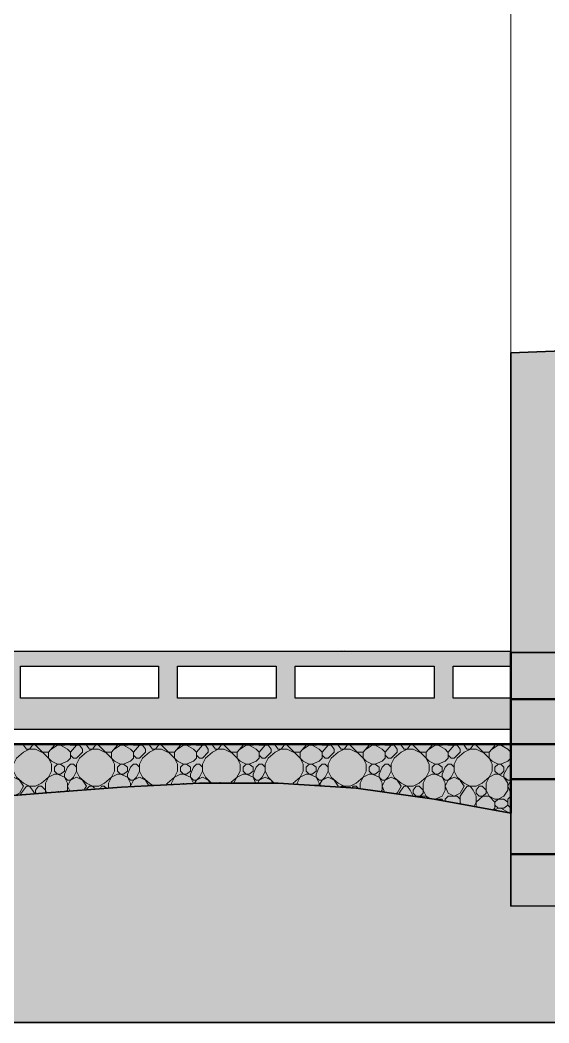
# Model space of a CAD drawing. Header units: millimetres. Extents: x 522330 to 539110, y -796875 to -790495.
# Drawn here: x 534881 to 536563, y -796875 to -793685 of the extents above; entities that cross this region are included whole.
import ezdxf

# ---------------------------------------------------------------- set-up
doc = ezdxf.new("R2010")
doc.units = ezdxf.units.MM
for name, color, linetype, lineweight in [('A-ALV-___-___-EXI', 250, 'Continuous', 35), ('A-BAS-___-___-EXI', 250, 'Continuous', 35), ('A-JAN-___-___-EXI', 250, 'Continuous', 25), ('A-POR-___-___-EXI', 250, 'Continuous', 25)]:
    doc.layers.add(name, color=color, linetype=linetype, lineweight=lineweight)

msp = doc.modelspace()

# ---------------------------------------------------------------- hatches: boundary and pattern name
at = {"layer": 'A-ALV-___-___-EXI'}
h = msp.add_hatch(color=11, dxfattribs=at)
h.paths.add_polyline_path([(536442.5, -795696.4), (536884.2, -795696.4), (536884.2, -794733.6), (536690.3, -794733.6), (536442.5, -794743.1), (536442.5, -795693.3)])
h.paths.add_polyline_path([(523051.7, -795674.2), (523493.4, -795674.2), (523477.5, -794733.6), (523258.2, -794679.6), (523051.7, -794679.6), (523051.7, -794983.5)])
h.paths.add_polyline_path([(523255.1, -793246.4), (523477.5, -793233.7), (523477.5, -792595), (523407.6, -792595), (523408.1, -792553.7), (523477.5, -792553.7), (523477.5, -792452), (523413.9, -792452), (523413.9, -792401.2), (523477.5, -792401.2), (523477.5, -790621.7), (523042.2, -790621.7), (523048.5, -793246.4)])
h.paths.add_polyline_path([(536687.2, -793230.6), (536884.2, -793230.6), (536861.9, -790618.5), (536480.6, -790618.5), (536480.6, -792401.2), (536560.1, -792401.2), (536560.1, -792452), (536455.2, -792452), (536455.2, -792553.7), (536556.9, -792553.7), (536556.9, -792595), (536442.5, -792595), (536442.5, -793122.5), (536684, -793132)])
h.paths.add_polyline_path([(531977.8, -793192.4), (532213, -793192.4), (532422.7, -793176.5), (532422.7, -792595), (532324.2, -792595), (532324.9, -792553.7), (532394.1, -792553.7), (532394.1, -792452), (532327.4, -792452), (532327.5, -792401.2), (532394.1, -792401.2), (532394.1, -790643.9), (531984.2, -790643.9), (531979.5, -792538.7)])
h.paths.add_polyline_path([(527970.8, -793182.9), (527970.8, -792595), (527865.9, -792595), (527865.9, -792553.7), (527869.1, -792553.7), (527869.1, -792404.4), (527935.8, -792404.4), (527929.4, -790643.9), (527548.1, -790643.9), (527532.2, -792401.2), (527593.2, -792401.2), (527592.6, -792452), (527541.8, -792452), (527541.8, -792553.7), (527602.1, -792553.7), (527602.1, -792595), (527532.2, -792595), (527532.2, -793170.2), (527726.1, -793182.9)])
at = {"layer": 'A-BAS-___-___-EXI', "transparency": 33554636}
msp.add_hatch(color=9, dxfattribs=at).paths.add_polyline_path([(527973.9, -796503.6), (527973.9, -796233.5), (528971.7, -796173.1), (529470.6, -796154), (530000.1, -796154.6), (530468.4, -796163.6), (531466.2, -796195.3), (531965.1, -796198.5), (531965.1, -796500.4), (532457.7, -796500.4), (532457.7, -796198.5), (532956.6, -796220.8), (533455.5, -796230.3), (533954.3, -796217.6), (534453.2, -796185.8), (535023.1, -796139.1), (535203.2, -796125.4), (535451, -796112.7), (535702.1, -796112.7), (535949.9, -796128.6), (536197.8, -796163.6), (536442.5, -796208), (536442.5, -796503.6), (536935, -796500.4), (536935, -795696.4), (536442.5, -795696.4), (536442.5, -795988.8), (532457.7, -795988.8), (532457.7, -795918.1), (532456.4, -795842.6), (532457.7, -795842.6), (532457.7, -795696.4), (531965.1, -795696.4), (531965.1, -795988.8), (527973.9, -795988.8), (527973.9, -795696.4), (527481.4, -795696.4), (527481.4, -795988.8), (523493.4, -795988.8), (523493.4, -795674.2), (523000.8, -795674.2), (523000.8, -796481.3), (523507, -796478.1), (523503.2, -796255.3), (523992.3, -796236.6), (524491.2, -796208), (524990.1, -796169.9), (525237.9, -796157.2), (525489, -796150.9), (525736.8, -796157.2), (525984.7, -796173.1), (526483.6, -796220.8), (526731.5, -796236.6), (526982.5, -796239.8), (527481.4, -796233.5), (527481.4, -796503.6), (527488.6, -796503.6)])
at = {"layer": 'A-BAS-___-___-EXI'}
msp.add_hatch(color=253, dxfattribs=at).paths.add_polyline_path([(530000.1, -796873.8), (539110.4, -796873.8), (539110.4, -796116.5), (538736.8, -796090.5), (538485.7, -796068.2), (538117.1, -796061.9), (537815.2, -796071.4), (537624.6, -796090.5), (537608.7, -796020.6), (537510.2, -796020.6), (537341.8, -796023.7), (537157.5, -796033.3), (536979.5, -796026.9), (536935, -796009.1), (536935, -796500.4), (536442.5, -796503.6), (536442.5, -796208), (536197.8, -796163.6), (535949.9, -796128.6), (535702.1, -796112.7), (535451, -796112.7), (535203.2, -796125.4), (534952.1, -796144.5), (534453.2, -796185.8), (533954.3, -796217.6), (533455.5, -796230.3), (532956.6, -796220.8), (532457.7, -796198.5), (532457.7, -796500.4), (531965.1, -796503.6), (531965.1, -796198.5), (531466.2, -796195.3), (530468.4, -796163.6), (529969.5, -796154), (529470.6, -796154), (528971.7, -796173.1), (527973.9, -796233.5), (527973.9, -796503.6), (527481.4, -796503.6), (527481.4, -796233.5), (526982.5, -796239.8), (526731.5, -796236.6), (526483.6, -796220.8), (525984.7, -796173.1), (525736.8, -796157.2), (525489, -796150.9), (525237.9, -796157.2), (524977.1, -796170.9), (524491.2, -796208), (523992.3, -796236.6), (523503.2, -796255.3), (523507, -796478.1), (523000.8, -796481.3), (523000.8, -795988.8), (522921.4, -796017.4), (522845.1, -796030.1), (522768.9, -796020.6), (522613.2, -796023.7), (522578.2, -796014.2), (522511.5, -796014.2), (522387.6, -795963.4), (522359, -795953.8), (522330.4, -795953.8), (522330.4, -796873.8), (527488.6, -796873.8)])
at = {"layer": 'A-POR-___-___-EXI', "true_color": 0xc19a82}
h = msp.add_hatch(color=33, dxfattribs=at)
h.paths.add_polyline_path([(533767.3, -795941.1), (536442.5, -795941.1), (536442.5, -795842.6), (536258.2, -795842.6), (536258.2, -795740.9), (536442.5, -795740.9), (536442.5, -795693.3), (532457.8, -795693.3), (532458.6, -795740.9), (532692.8, -795740.9), (532692.8, -795842.6), (532456.4, -795842.6), (532458, -795941.1), (532511.6, -795941.1)])
h.paths.add_polyline_path([(532753.2, -795842.6), (532753.2, -795740.9), (533067.8, -795740.9), (533067.8, -795842.6)])
h.paths.add_polyline_path([(533630.2, -795842.6), (533630.2, -795740.9), (533944.8, -795740.9), (533944.8, -795842.6), (533767.3, -795842.6)])
h.paths.add_polyline_path([(533128.1, -795842.6), (533128.1, -795740.9), (533569.8, -795740.9), (533569.8, -795842.6)])
h.paths.add_polyline_path([(535756.1, -795842.6), (535756.1, -795740.9), (536197.8, -795740.9), (536197.8, -795842.6)])
h.paths.add_polyline_path([(535381.1, -795842.6), (535381.1, -795740.9), (535695.7, -795740.9), (535695.7, -795842.6)])
h.paths.add_polyline_path([(534005.2, -795842.6), (534005.2, -795740.9), (534443.7, -795740.9), (534443.7, -795842.6)])
h.paths.add_polyline_path([(535023.1, -795842.6), (534882.2, -795842.6), (534882.2, -795740.9), (535320.8, -795740.9), (535320.8, -795842.6)])
h.paths.add_polyline_path([(534504.1, -795842.6), (534504.1, -795740.9), (534821.9, -795740.9), (534821.9, -795842.6)])

# ---------------------------------------------------------------- linework, layer by layer
at = {"layer": 'A-BAS-___-___-EXI'}
for p, q in [((536442.5, -795740.9), (536442.5, -795842.6)), ((535203.2, -796125.4), (534952.1, -796144.5)), ((534952.1, -796144.5), (535203.2, -796125.4)), ((535451, -796112.7), (535203.2, -796125.4)), ((534952.1, -796144.5), (534453.2, -796185.8)), ((534453.2, -796185.8), (534952.1, -796144.5))]:
    msp.add_line(p, q, dxfattribs=at)
at = {"layer": 'A-BAS-___-___-EXI', "color": 8, "lineweight": 50}
for p, q in [((536935, -795845.8), (536442.5, -795845.8)), ((536442.5, -796100), (536935, -796100)), ((536935, -796338.3), (536442.5, -796338.3))]:
    msp.add_line(p, q, dxfattribs=at)
at = {"layer": 'A-BAS-___-___-EXI', "color": 9, "lineweight": 9}
for p, q in [((534980.7, -796004.7), (534999.8, -795992)), ((535180.9, -796004.7), (535200, -795992)), ((535381.1, -796004.7), (535400.2, -795992)), ((535581.3, -796004.7), (535600.4, -795992)), ((535781.5, -796004.7), (535800.6, -795992)), ((535981.7, -796004.7), (536000.8, -795992)), ((536181.9, -796004.7), (536201, -795992)), ((536242.7, -796013.8), (536261.4, -795992)), ((536372.6, -796014.2), (536388.6, -795995.5)), ((536382.1, -796004.7), (536401.2, -795992)), ((536422.1, -795991), (536426.6, -795988.8)), ((536442.5, -795992), (536440.6, -795990.1)), ((536070.7, -796093.7), (536061.2, -796074.6)), ((534961.7, -796141.3), (534961.7, -796113.4)), ((535136.4, -796128.6), (535139.6, -796122.3)), ((535139.6, -796122.3), (535149.2, -796122.3)), ((535149.7, -796122.8), (535155.5, -796128.6)), ((536283.4, -796179.1), (536280.4, -796173.1)), ((536388.9, -796198.3), (536401.2, -796192.2))]:
    msp.add_line(p, q, dxfattribs=at)
at = {"layer": 'A-BAS-___-___-EXI', "color": 253, "lineweight": 9}
for p, q in [((535400.2, -796115.3), (535400.2, -796112.7)), ((535517.8, -796112.7), (535517.8, -796109.5)), ((535801.2, -796119.1), (535838.7, -796119.1)), ((534882.2, -796150.3), (534882.2, -796147.7)), ((535003, -796140.6), (535003, -796138.1)), ((536035.7, -796140.7), (536035.7, -796138.1))]:
    msp.add_line(p, q, dxfattribs=at)
at = {"layer": 'A-BAS-___-___-EXI', "color": 32, "lineweight": 9}
for p, q in [((534882.2, -796875.4), (534882.2, -796873.8)), ((535003, -796875.4), (535003, -796873.8)), ((535400.2, -796875.4), (535400.2, -796873.8)), ((535517.8, -796875.4), (535517.8, -796873.8)), ((535638.5, -796875.4), (535638.5, -796873.8)), ((536035.7, -796875.4), (536035.7, -796873.8)), ((536153.3, -796875.4), (536153.3, -796873.8)), ((536274.1, -796875.4), (536274.1, -796873.8))]:
    msp.add_line(p, q, dxfattribs=at)
at = {"layer": 'A-BAS-___-___-EXI'}
for points in [[(536197.8, -796163.6), (536442.5, -796208), (536442.5, -796503.6), (536935, -796500.4), (536935, -795696.4), (536442.5, -795696.4), (536884.2, -795696.4), (536884.2, -794733.6), (536690.3, -794733.6), (536442.5, -794743.1), (536442.5, -795693.3), (536442.5, -795696.4)], [(536442.5, -795941.1), (536442.5, -795988.8), (532457.7, -795988.8), (532457.7, -795918.1)], [(522613.2, -796023.7), (522578.2, -796014.2), (522511.5, -796014.2), (522387.6, -795963.4), (522359, -795953.8), (522330.4, -795953.8), (522330.4, -796873.8), (539110.4, -796873.8), (539110.4, -796116.5), (538736.8, -796090.5)], [(537157.5, -796033.3), (536979.5, -796026.9), (536935, -796009.1), (536935, -796500.4), (536442.5, -796503.6), (536442.5, -796208), (536197.8, -796163.6)], [(535203.2, -796125.4), (535451, -796112.7), (535702.1, -796112.7), (535949.9, -796128.6), (536197.8, -796163.6)], [(536197.8, -796163.6), (535949.9, -796128.6), (535702.1, -796112.7), (535451, -796112.7)]]:
    msp.add_lwpolyline(points, dxfattribs=at)
at = {"layer": 'A-BAS-___-___-EXI', "color": 8, "lineweight": 50, "flags": 128}
msp.add_lwpolyline([(536884.2, -795696.4), (536935, -795696.4), (536935, -796009.1), (536884.2, -795988.8), (532457.7, -795988.8), (531965.1, -795988.8), (527973.9, -795988.8)], dxfattribs=at)
at = {"layer": 'A-BAS-___-___-EXI', "color": 8, "lineweight": 50}
msp.add_lwpolyline([(536442.5, -796208), (536442.5, -795988.8), (536442.5, -795941.1), (536442.5, -795842.6), (536442.5, -795740.9), (536442.5, -795696.4)], dxfattribs=at)
at = {"layer": 'A-BAS-___-___-EXI', "color": 9, "lineweight": 9, "flags": 128}
for points in [[(534860, -796061.9), (534850.5, -796052.3), (534840.9, -796052.3), (534831.4, -796061.9), (534821.9, -796084.1), (534821.9, -796093.7), (534831.4, -796103.2), (534840.9, -796103.2), (534850.5, -796093.7), (534860, -796074.6), (534860, -796052.3), (534869.5, -796033.3), (534891.8, -796014.2), (534910.8, -796004.7), (534920.4, -795992), (534923.5, -795988.8)], [(534961.7, -796112.7), (534980.7, -796074.6), (534980.7, -796052.3), (534971.2, -796033.3), (534971.2, -796014.2), (534949, -796014.2), (534929.9, -796004.7), (534901.3, -796004.7), (534891.8, -795992), (534888.6, -795988.8)], [(535009.3, -796052.3), (534999.8, -796052.3), (534980.7, -796042.8), (534929.9, -795992), (534929.9, -795988.8)], [(534949, -796112.7), (534971.2, -796093.7), (534990.3, -796084.1), (535009.3, -796084.1), (535022.1, -796074.6), (535022.1, -796061.9), (535009.3, -796052.3), (535031.6, -796042.8), (535041.1, -796033.3), (535041.1, -796014.2), (535060.2, -795992)], [(534971.2, -796014.2), (534990.3, -795992), (534990.3, -795988.8)], [(534999.8, -796052.3), (534990.3, -796061.9), (534990.3, -796074.6), (534999.8, -796084.1), (535022.1, -796093.7), (535031.6, -796103.2), (535041.1, -796103.2), (535050.7, -796093.7), (535060.2, -796074.6), (535060.2, -796052.3), (535069.7, -796033.3), (535092, -796014.2), (535111, -796004.7), (535120.6, -795992), (535123.7, -795988.8)], [(534996.6, -795988.8), (534999.8, -795992), (535022.1, -795992), (535025.2, -795988.8)], [(535041.1, -796014.2), (535031.6, -796004.7), (535009.3, -795992)], [(535037.9, -795988.8), (535041.1, -795992), (535069.7, -795992), (535072.9, -795988.8)], [(535041.1, -796023.7), (535050.7, -796033.3), (535060.2, -796033.3), (535079.3, -796014.2), (535079.3, -796004.7), (535069.7, -795992)], [(535088.8, -795988.8), (535092, -795992), (535101.5, -796004.7), (535130.1, -796004.7), (535149.2, -796014.2), (535171.4, -796014.2), (535171.4, -796033.3)], [(535130.1, -795988.8), (535130.1, -795992), (535180.9, -796042.8), (535200, -796052.3), (535190.5, -796061.9), (535190.5, -796074.6), (535200, -796084.1), (535222.2, -796093.7), (535231.8, -796112.7), (535231.8, -796122.3), (535241.3, -796103.2), (535260.4, -796093.7)], [(535171.4, -796014.2), (535190.5, -795992), (535190.5, -795988.8)], [(535196.8, -795988.8), (535200, -795992), (535222.2, -795992), (535225.4, -795988.8)], [(535200, -796052.3), (535209.5, -796052.3), (535231.8, -796042.8), (535241.3, -796033.3), (535241.3, -796014.2), (535260.4, -795992)], [(535241.3, -796014.2), (535231.8, -796004.7), (535209.5, -795992)], [(535260.4, -796061.9), (535250.8, -796052.3), (535241.3, -796052.3), (535231.8, -796061.9), (535222.2, -796084.1), (535222.2, -796093.7), (535231.8, -796103.2), (535241.3, -796103.2), (535250.8, -796093.7), (535260.4, -796074.6), (535260.4, -796052.3), (535269.9, -796033.3), (535292.2, -796014.2), (535311.2, -796004.7), (535320.8, -795992), (535323.9, -795988.8)], [(535238.1, -795988.8), (535241.3, -795992), (535269.9, -795992), (535273.1, -795988.8)], [(535241.3, -796023.7), (535250.8, -796033.3), (535260.4, -796033.3), (535279.4, -796014.2), (535279.4, -796004.7), (535269.9, -795992)], [(535362.1, -796115.9), (535362.1, -796112.7), (535381.1, -796074.6), (535381.1, -796052.3), (535371.6, -796033.3), (535371.6, -796014.2), (535349.4, -796014.2), (535330.3, -796004.7), (535301.7, -796004.7), (535292.2, -795992), (535289, -795988.8)], [(535330.3, -795988.8), (535330.3, -795992), (535381.1, -796042.8), (535400.2, -796052.3), (535390.7, -796061.9), (535390.7, -796074.6), (535400.2, -796084.1), (535422.4, -796093.7), (535432, -796103.2), (535441.5, -796103.2), (535451, -796093.7), (535460.6, -796074.6), (535460.6, -796052.3), (535470.1, -796033.3), (535492.4, -796014.2), (535511.4, -796004.7), (535520.9, -795992), (535524.1, -795988.8)], [(535371.6, -796014.2), (535390.7, -795992), (535390.7, -795988.8)], [(535397, -795988.8), (535400.2, -795992), (535422.4, -795992), (535425.6, -795988.8)], [(535400.2, -796052.3), (535409.7, -796052.3), (535432, -796042.8), (535441.5, -796033.3), (535441.5, -796014.2), (535460.6, -795992)], [(535441.5, -796014.2), (535432, -796004.7), (535409.7, -795992)], [(535438.3, -795988.8), (535441.5, -795992), (535470.1, -795992), (535473.3, -795988.8)], [(535441.5, -796023.7), (535451, -796033.3), (535460.6, -796033.3), (535479.6, -796014.2), (535479.6, -796004.7), (535470.1, -795992)], [(535489.2, -795988.8), (535492.4, -795992), (535501.9, -796004.7), (535530.5, -796004.7), (535549.5, -796014.2), (535571.8, -796014.2), (535571.8, -796033.3), (535581.3, -796052.3), (535581.3, -796074.6), (535562.3, -796109.5)], [(535609.9, -796052.3), (535600.4, -796052.3), (535581.3, -796042.8), (535530.5, -795992), (535530.5, -795988.8)], [(535552.7, -796109.5), (535571.8, -796093.7), (535590.9, -796084.1), (535609.9, -796084.1), (535622.6, -796074.6), (535622.6, -796061.9), (535609.9, -796052.3), (535632.2, -796042.8), (535641.7, -796033.3), (535641.7, -796014.2), (535660.8, -795992)], [(535571.8, -796014.2), (535590.9, -795992), (535590.9, -795988.8)], [(535597.2, -795988.8), (535600.4, -795992), (535622.6, -795992), (535625.8, -795988.8)], [(535641.7, -796014.2), (535632.2, -796004.7), (535609.9, -795992)], [(535638.5, -795988.8), (535641.7, -795992), (535670.3, -795992), (535673.5, -795988.8)], [(535641.7, -796023.7), (535651.2, -796033.3), (535660.8, -796033.3), (535679.8, -796014.2), (535679.8, -796004.7), (535670.3, -795992)], [(535660.8, -796074.6), (535660.8, -796052.3), (535670.3, -796033.3), (535692.5, -796014.2), (535711.6, -796004.7), (535721.1, -795992), (535724.3, -795988.8)], [(535762.5, -796115.9), (535762.5, -796112.7), (535781.5, -796074.6), (535781.5, -796052.3), (535772, -796033.3), (535772, -796014.2), (535749.7, -796014.2), (535730.7, -796004.7), (535702.1, -796004.7), (535692.5, -795992), (535689.4, -795988.8)], [(535861, -795992), (535841.9, -796014.2), (535841.9, -796033.3), (535832.4, -796042.8), (535810.1, -796052.3), (535800.6, -796052.3), (535781.5, -796042.8), (535730.7, -795992), (535730.7, -795988.8)], [(535772, -796014.2), (535791.1, -795992), (535791.1, -795988.8)], [(535797.4, -795988.8), (535800.6, -795992), (535822.8, -795992), (535826, -795988.8)], [(535841.9, -796014.2), (535832.4, -796004.7), (535810.1, -795992)], [(535838.7, -795988.8), (535841.9, -795992), (535870.5, -795992), (535873.7, -795988.8)], [(535841.9, -796023.7), (535851.4, -796033.3), (535861, -796033.3), (535880, -796014.2), (535880, -796004.7), (535870.5, -795992)], [(535861, -796052.3), (535870.5, -796033.3), (535892.7, -796014.2), (535911.8, -796004.7)], [(535962.6, -796128.6), (535962.6, -796112.7), (535981.7, -796074.6), (535981.7, -796052.3), (535972.2, -796033.3), (535972.2, -796014.2), (535949.9, -796014.2), (535930.9, -796004.7), (535902.3, -796004.7), (535892.7, -795992), (535889.6, -795988.8)], [(535911.8, -796004.7), (535921.3, -795992), (535924.5, -795988.8)], [(536010.3, -796052.3), (536000.8, -796052.3), (535981.7, -796042.8), (535930.9, -795992), (535930.9, -795988.8)], [(535972.2, -796014.2), (535991.2, -795992), (535991.2, -795988.8)], [(535997.6, -795988.8), (536000.8, -795992), (536023, -795992), (536026.2, -795988.8)], [(536042.1, -796014.2), (536032.6, -796004.7), (536010.3, -795992)], [(536038.9, -795988.8), (536042.1, -795992), (536070.7, -795992), (536073.9, -795988.8)], [(536042.1, -796023.7), (536051.6, -796033.3), (536061.2, -796033.3), (536080.2, -796014.2), (536080.2, -796004.7), (536070.7, -795992)], [(536042.1, -796032.9), (536042.1, -796014.2), (536061.2, -795992)], [(536061.2, -796052.3), (536070.7, -796033.3), (536092.9, -796014.2), (536112, -796004.7)], [(536089.8, -795988.8), (536092.9, -795992), (536102.5, -796004.7), (536131.1, -796004.7), (536150.1, -796014.2), (536172.4, -796014.2), (536172.4, -796033.3)], [(536112, -796004.7), (536121.5, -795992), (536124.7, -795988.8)], [(536210.5, -796052.3), (536201, -796052.3), (536181.9, -796042.8), (536131.1, -795992), (536131.1, -795988.8)], [(536172.4, -796014.2), (536191.4, -795992), (536191.4, -795988.8)], [(536197.8, -795988.8), (536201, -795992), (536223.2, -795992), (536226.4, -795988.8)], [(536241.9, -796013.9), (536232.8, -796004.7), (536210.5, -795992)], [(536239.1, -795988.8), (536242.3, -795992), (536270.9, -795992), (536274.1, -795988.8)], [(536278.8, -796015.8), (536280.4, -796014.2), (536280.4, -796004.7), (536270.9, -795992)], [(536290, -795988.8), (536293.1, -795992), (536302.3, -796004.2)], [(536302.7, -796004.7), (536331.3, -796004.7), (536350.3, -796014.2), (536372.6, -796014.2), (536372.6, -796033.3)], [(536312.2, -796004.7), (536321.7, -795992), (536324.9, -795988.8)], [(536410.7, -796052.3), (536401.2, -796052.3), (536382.1, -796042.8), (536331.3, -795992), (536331.3, -795988.8)], [(536389.3, -795994.6), (536391.6, -795992), (536391.6, -795988.8)], [(536398, -795988.8), (536401.2, -795992), (536420.2, -795992)], [(536442.5, -796014.2), (536432.9, -796004.7), (536411.8, -795992.6)], [(535161.9, -796128.6), (535161.9, -796112.7), (535180.9, -796074.6), (535180.9, -796052.3), (535171.4, -796033.3)], [(535902.3, -796125.4), (535902.3, -796122.3), (535930.9, -796122.3), (535949.9, -796112.7), (535972.2, -796093.7), (535991.2, -796084.1), (536010.3, -796084.1), (536023, -796074.6), (536023, -796061.9), (536010.3, -796052.3), (536032.6, -796042.8), (536042.1, -796033.3)], [(536086.6, -796144.5), (536092.9, -796135), (536102.5, -796122.3), (536131.1, -796122.3), (536150.1, -796112.7), (536172.4, -796093.7), (536191.4, -796084.1), (536210.5, -796084.1), (536223.2, -796074.6), (536223.2, -796061.9), (536210.5, -796052.3), (536232.8, -796042.8), (536242.3, -796033.3), (536242.3, -796014.2)], [(536150.5, -796156.9), (536162.8, -796144.5), (536162.8, -796112.7), (536181.9, -796074.6), (536181.9, -796052.3), (536172.7, -796033.9)], [(536261.4, -796061.9), (536251.8, -796052.3), (536242.3, -796052.3), (536232.8, -796061.9), (536223.2, -796084.1), (536223.2, -796093.7), (536232.8, -796103.2), (536242.3, -796103.2), (536251.8, -796093.7), (536261.4, -796074.6), (536261.4, -796052.3), (536270.9, -796033.3), (536293.1, -796014.2), (536311.1, -796005.2)], [(536242.3, -796023.7), (536251.8, -796033.3), (536261.4, -796033.3), (536278.4, -796016.3)], [(536324.9, -796185.8), (536331.3, -796173.1), (536363, -796144.5), (536363, -796112.7), (536382.1, -796074.6), (536382.1, -796052.3), (536372.6, -796033.3)], [(536432.9, -796042.8), (536442.5, -796033.3), (536442.5, -796014.2), (536442.5, -796011)], [(535028.4, -796138.1), (535031.6, -796135), (535031.6, -796112.7), (535022.1, -796093.7), (535022.1, -796084.1), (535031.6, -796061.9), (535041.1, -796052.3), (535050.7, -796052.3), (535060.2, -796061.9)], [(535130.9, -796121.8), (535149.2, -796112.7), (535171.4, -796093.7), (535190.5, -796084.1), (535209.5, -796084.1), (535222.2, -796074.6), (535222.2, -796061.9), (535209.5, -796052.3)], [(535346.2, -796115.9), (535349.4, -796112.7), (535371.6, -796093.7), (535390.7, -796084.1), (535409.7, -796084.1), (535422.4, -796074.6), (535422.4, -796061.9), (535409.7, -796052.3)], [(535432, -796112.7), (535422.4, -796093.7), (535422.4, -796084.1), (535432, -796061.9), (535441.5, -796052.3), (535451, -796052.3), (535460.6, -796061.9)], [(535600.4, -796052.3), (535590.9, -796061.9), (535590.9, -796074.6), (535600.4, -796084.1), (535622.6, -796093.7), (535622.6, -796084.1), (535632.2, -796061.9), (535641.7, -796052.3), (535651.2, -796052.3), (535660.8, -796061.9)], [(535749.7, -796112.7), (535772, -796093.7), (535791.1, -796084.1), (535810.1, -796084.1), (535822.8, -796074.6), (535822.8, -796061.9), (535810.1, -796052.3)], [(535800.6, -796052.3), (535791.1, -796061.9), (535791.1, -796074.6), (535800.6, -796084.1), (535822.8, -796093.7), (535832.4, -796103.2), (535841.9, -796103.2), (535851.4, -796093.7), (535861, -796074.6), (535861, -796052.9)], [(535860.6, -796061.5), (535851.4, -796052.3), (535841.9, -796052.3), (535832.4, -796061.9), (535822.8, -796084.1), (535822.8, -796092.5)], [(536029.4, -796138.1), (536032.6, -796135), (536032.6, -796112.7), (536023, -796093.7), (536000.8, -796084.1), (535991.2, -796074.6), (535991.2, -796061.9), (536000.8, -796052.3)], [(536061.2, -796061.9), (536051.6, -796052.3), (536042.1, -796052.3), (536032.6, -796061.9), (536023, -796084.1), (536023, -796093.7), (536032.6, -796103.2), (536042.1, -796103.2)], [(536043.1, -796102.2), (536051.6, -796093.7), (536061.2, -796074.6), (536061.2, -796052.6)], [(536201, -796163.6), (536223.2, -796154), (536232.8, -796135), (536232.8, -796112.7), (536223.2, -796093.7), (536201, -796084.1), (536191.4, -796074.6), (536191.4, -796061.9), (536201, -796052.3)], [(536386, -796197.8), (536391.6, -796192.2), (536391.6, -796173.1), (536401.2, -796163.6), (536420.2, -796154), (536432.9, -796135), (536432.9, -796112.7), (536420.2, -796093.7), (536401.2, -796084.1), (536391.6, -796074.6), (536391.6, -796061.9), (536401.2, -796052.3)], [(536420.2, -796074.6), (536420.2, -796061.9), (536410.7, -796052.3), (536432.9, -796042.8)], [(536442.5, -796144.5), (536432.9, -796122.3), (536442.5, -796103.2), (536432.9, -796103.2), (536420.2, -796093.7), (536420.2, -796084.1), (536432.9, -796061.9), (536442.5, -796052.3)], [(534926.7, -796144.5), (534920.4, -796135), (534910.8, -796122.3), (534891.8, -796112.7), (534869.5, -796093.7), (534860, -796074.6)], [(534866.3, -796150.9), (534879.1, -796144.5), (534891.8, -796122.3), (534879.1, -796103.2), (534860, -796093.7), (534879.1, -796103.2)], [(535037.9, -796135), (535031.6, -796122.3), (535041.1, -796103.2), (535060.2, -796093.7), (535079.3, -796103.2)], [(535117.4, -796128.6), (535111, -796122.3), (535092, -796112.7), (535069.7, -796093.7), (535060.2, -796074.6)], [(535085.6, -796131.8), (535092, -796122.3), (535079.3, -796103.2), (535060.2, -796093.7)], [(535301.7, -796119.1), (535292.2, -796112.7), (535269.9, -796093.7), (535260.4, -796074.6)], [(535327.1, -796119.1), (535289, -796119.1), (535279.4, -796103.2), (535260.4, -796093.7), (535279.4, -796103.2)], [(535435.2, -796112.7), (535441.5, -796103.2), (535460.6, -796093.7)], [(535489.2, -796112.7), (535470.1, -796093.7), (535460.6, -796074.6)], [(535486, -796112.7), (535479.6, -796103.2), (535460.6, -796093.7), (535479.6, -796103.2)], [(535660.6, -796075), (535651.2, -796093.7), (535641.7, -796103.2), (535632.2, -796103.2), (535622.6, -796093.7), (535629, -796109.5)], [(535638.5, -796112.7), (535638.5, -796109.5), (535641.7, -796103.2), (535660.8, -796093.7), (535679.8, -796103.2)], [(535686.2, -796112.7), (535679.8, -796103.2), (535660.8, -796093.7)], [(535689.4, -796112.7), (535670.3, -796093.7), (535661, -796075)], [(535822.8, -796093.7), (535832.4, -796112.7), (535832.4, -796119.1), (535841.9, -796103.2), (535861, -796093.7)], [(535911.8, -796125.4), (535911.8, -796122.3), (535892.7, -796112.7), (535870.5, -796093.7), (535861, -796074.6)], [(535892.7, -796122.3), (535880, -796103.2), (535861, -796093.7), (535880, -796103.2)], [(536038.9, -796138.1), (536032.6, -796122.3), (536042.1, -796103.2), (536061.2, -796093.7)], [(536077, -796144.5), (536080.2, -796144.5), (536092.9, -796122.3), (536080.2, -796103.2), (536061.2, -796093.7), (536080.2, -796103.2)], [(536131.1, -796154), (536121.5, -796135), (536112, -796122.3), (536092.9, -796112.7), (536071.3, -796094.2)], [(536281, -796104.1), (536293.1, -796122.3), (536280.4, -796144.5), (536261.4, -796154), (536242.3, -796144.5), (536232.8, -796122.3), (536242.3, -796103.2), (536261.4, -796093.7)], [(536293.1, -796112.7), (536270.9, -796093.7), (536261.4, -796074.6)], [(536280.4, -796178.6), (536280.4, -796154), (536293.1, -796135), (536302.7, -796122.3), (536331.3, -796122.3), (536350.3, -796112.7), (536372.6, -796093.7), (536391.6, -796084.1), (536410.7, -796084.1), (536420.2, -796074.6)], [(534882.2, -796147.7), (534891.8, -796135), (534901.3, -796122.3), (534929.9, -796122.3), (534948.9, -796112.8)], [(534933.1, -796144.5), (534929.9, -796144.5), (534929.9, -796135), (534939.4, -796122.3), (534949, -796122.3), (534961.7, -796135), (534964.9, -796141.3)], [(535092, -796131.8), (535101.5, -796122.3), (535130.1, -796122.3)], [(535937.6, -796127.8), (535940.4, -796122.3), (535949.9, -796122.3), (535956.3, -796128.6)], [(536178.7, -796160.4), (536172.4, -796154), (536140.6, -796154), (536131.1, -796144.5), (536131.1, -796135), (536140.6, -796122.3), (536150.1, -796122.3), (536162.8, -796135), (536172.4, -796154), (536188.9, -796162.3)], [(536331.3, -796187.8), (536331.3, -796154), (536321.7, -796135), (536312.2, -796122.3), (536293.1, -796112.7)], [(536391.6, -796173.1), (536372.6, -796154), (536340.8, -796154), (536331.3, -796144.5), (536331.3, -796135), (536340.8, -796122.3), (536350.3, -796122.3), (536363, -796135), (536372.6, -796154), (536391.6, -796163.6), (536420.2, -796163.6), (536432.9, -796173.1)], [(536197.8, -796163.6), (536223.2, -796163.6), (536225.8, -796168.6)], [(536232.8, -796169.9), (536232.8, -796163.6), (536242.3, -796154), (536270.9, -796154), (536280.4, -796163.6)], [(536432.9, -796182.6), (536432.9, -796163.6), (536442.5, -796154)], [(536391.6, -796182.6), (536401.2, -796192.2), (536420.2, -796192.2), (536432.9, -796182.6), (536442.5, -796192.2)], [(536434, -796205.9), (536432.9, -796204.9), (536410.7, -796192.2)]]:
    msp.add_lwpolyline(points, dxfattribs=at)
msp.add_lwpolyline([(536280.4, -796103.2), (536261.4, -796093.7)], close=True, dxfattribs=at)
at = {"layer": 'A-JAN-___-___-EXI', "color": 38, "lineweight": 15}
msp.add_line((536442.5, -793122.5), (536442.5, -794743.1), dxfattribs=at)
at = {"layer": 'A-POR-___-___-EXI', "color": 18, "lineweight": 9}
for p, q in [((535905.5, -795693.3), (535903.5, -795691.3)), ((535905.5, -795693.3), (535903.5, -795691.3)), ((535908.6, -795691.3), (535908.6, -795693.3)), ((535908.6, -795693.3), (535908.6, -795691.3)), ((535913.8, -795691.3), (535911.8, -795693.3))]:
    msp.add_line(p, q, dxfattribs=at)
at = {"layer": 'A-POR-___-___-EXI'}
for points in [[(536442.5, -795941.1), (536442.5, -795842.6), (536258.2, -795842.6), (536258.2, -795740.9), (536442.5, -795740.9), (536442.5, -795693.3), (532457.8, -795693.3), (532458.6, -795740.9), (532692.8, -795740.9), (532692.8, -795842.6), (532456.4, -795842.6), (532458, -795941.1)], [(534882.2, -795740.9), (535320.8, -795740.9), (535320.8, -795842.6), (534882.2, -795842.6)], [(535381.1, -795740.9), (535695.7, -795740.9), (535695.7, -795842.6), (535381.1, -795842.6)], [(535756.1, -795740.9), (536197.8, -795740.9), (536197.8, -795842.6), (535756.1, -795842.6)]]:
    msp.add_lwpolyline(points, close=True, dxfattribs=at)

doc.saveas('drawing.dxf')
